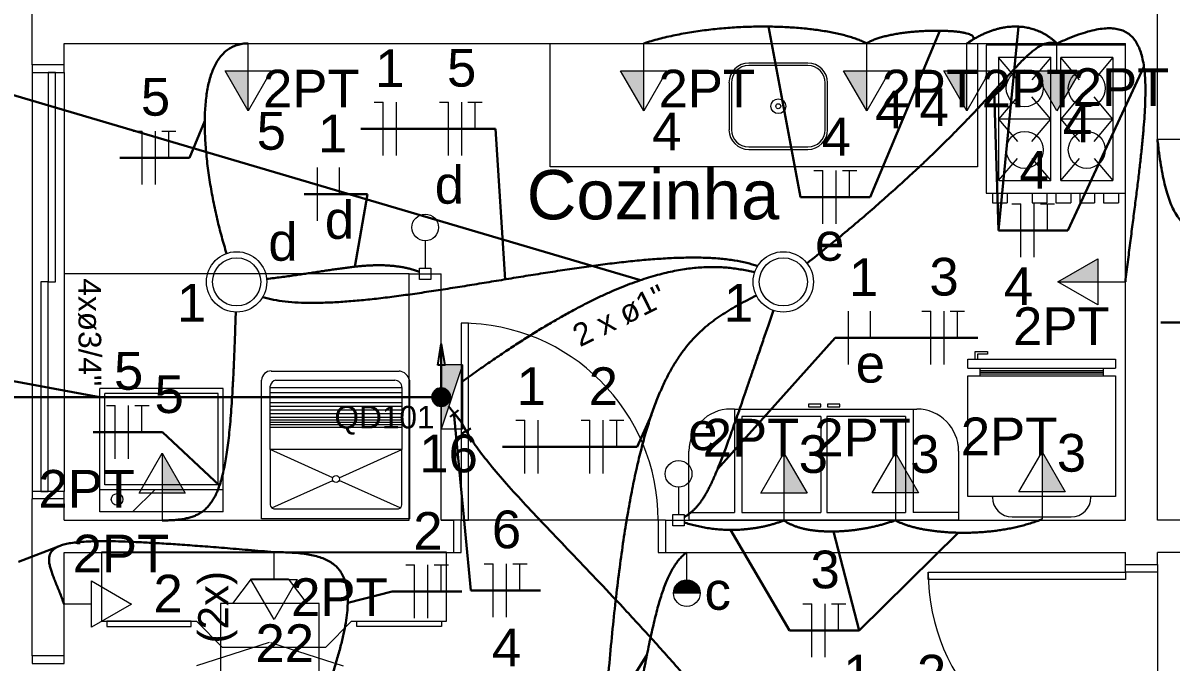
# Model space of a CAD drawing. Header units: inches. Extents: x -3 to 923, y -103 to 154.
# Drawn here: x 19.74 to 25.11, y 43.65 to 46.64 of the extents above; entities that cross this region are included whole.
import ezdxf

# ---------------------------------------------------------------- set-up
doc = ezdxf.new("R2010")
doc.units = ezdxf.units.IN
doc.header["$LTSCALE"] = 10
doc.header["$MEASUREMENT"] = 0
doc.linetypes.add('Dashed', pattern=[0.75, 0.5, -0.25])
for name, color, linetype, lineweight in [('BASE', 8, 'Continuous', 5), ('EL-Condutos', 4, 'Continuous', 30), ('EL-Fios', 9, 'Continuous', 20), ('EL-Pontos', 9, 'Continuous', 20), ('EL-Textos condutos', 7, 'Continuous', 20), ('EL-Textos fios', 2, 'Continuous', 30), ('EL-Textos pontos', 2, 'Continuous', 30), ('MOVEIS', 9, 'Continuous', 20), ('P-SIMBOL', 5, 'Continuous', 20), ('TEXTO', 2, 'Continuous', 20)]:
    doc.layers.add(name, color=color, linetype=linetype, lineweight=lineweight)
doc.styles.add('Arial', font='arial.ttf')
doc.dimstyles.get("Standard").update_dxf_attribs({"dimtxt": 0.18, "dimasz": 0.18, "dimexe": 0.18, "dimexo": 0.0625, "dimgap": 0.09, "dimtad": 0, "dimtih": 1, "dimtoh": 1, "dimdec": 4, "dimzin": 0, "dimdsep": 46, "dimtxsty": 'Standard', "dimcen": 0.09, "dimadec": 0, "dimazin": 0, "dimtfac": 1, "dimtdec": 4, "dimtofl": 0, "dimtmove": 0, "dimatfit": 3, "dimfxl": 0, "dimtolj": 1, "dimtzin": 0, "dimarcsym": 0})

msp = doc.modelspace()

# ---------------------------------------------------------------- hatches: boundary and pattern name
at = {"layer": 'P-SIMBOL', "linetype": 'Continuous'}
for points in [[(20.7895, 46.4178), (20.7895, 46.2303), (20.6812, 46.4178)], [(22.6408, 46.4178), (22.6408, 46.2303), (22.5325, 46.4178)], [(23.6849, 46.4178), (23.6849, 46.2303), (23.5767, 46.4178)], [(24.1535, 46.4178), (24.1535, 46.2303), (24.0453, 46.4178)], [(24.4671, 46.4178), (24.5753, 46.2303), (24.6836, 46.4178)], [(24.7673, 45.4295), (24.5798, 45.4295), (24.7673, 45.5378)], [(21.7932, 45.0405), (21.6933, 45.0405), (21.6933, 44.7396)], [(20.3867, 44.4408), (20.3867, 44.6283), (20.495, 44.4408)], [(23.2975, 44.4407), (23.2975, 44.6282), (23.4057, 44.4407)], [(23.8193, 44.4413), (23.8193, 44.6288), (23.9275, 44.4413)], [(24.5057, 44.4467), (24.5057, 44.6342), (24.614, 44.4467)], [(22.78, 43.9723), (22.8425, 43.9723), (22.8425, 44.0348), (22.8328, 44.0343), (22.8159, 44.0288), (22.8054, 44.0228), (22.7974, 44.0158), (22.7894, 44.0053), (22.7832, 43.9923), (22.7804, 43.9793), (22.7805, 43.9723)], [(22.905, 43.9723), (22.8425, 43.9723), (22.8425, 44.0348), (22.8522, 44.0343), (22.8691, 44.0288), (22.8796, 44.0228), (22.8876, 44.0158), (22.8956, 44.0053), (22.9018, 43.9923), (22.9046, 43.9793), (22.9045, 43.9723)]]:
    msp.add_hatch(color=256, dxfattribs=at).paths.add_polyline_path(points)

# ---------------------------------------------------------------- linework, layer by layer
at = {"layer": 'BASE'}
for p, q in [((25.0453, 44.3133), (25.0453, 47.8783)), ((19.7778, 46.4448), (19.7778, 46.7968)), ((19.9278, 46.5458), (24.8953, 46.5458)), ((19.9278, 46.4448), (19.9278, 46.5458)), ((24.8953, 44.3133), (24.8953, 46.5458)), ((19.9278, 46.4448), (19.7778, 46.4448)), ((21.5433, 45.4668), (19.9278, 45.4668)), ((21.5433, 44.3133), (21.5433, 45.4668)), ((21.5433, 45.4668), (21.6933, 45.4668)), ((21.6933, 44.3133), (21.6933, 45.4668)), ((19.9278, 44.4143), (19.7778, 44.4143)), ((19.7778, 43.6788), (19.7778, 44.4143)), ((19.9278, 44.3133), (19.9278, 44.4143)), ((19.9278, 44.3133), (21.5433, 44.3133)), ((21.6933, 44.3133), (21.7508, 44.3133)), ((22.7088, 44.3133), (21.6933, 44.3133)), ((21.7508, 44.3133), (21.7508, 44.1633)), ((22.7433, 44.3133), (24.8953, 44.3133)), ((22.7433, 44.3133), (22.7433, 44.1633)), ((27.0818, 44.3133), (25.0453, 44.3133)), ((19.9278, 44.1633), (21.7508, 44.1633)), ((19.9278, 43.6788), (19.9278, 44.1633)), ((22.7433, 44.1633), (24.8953, 44.1633)), ((24.8953, 44.1058), (24.8953, 44.1633)), ((27.0818, 44.1633), (25.0453, 44.1633)), ((25.0453, 44.1058), (25.0453, 44.1633)), ((24.8953, 44.1058), (25.0453, 44.1058)), ((25.0453, 44.1058), (25.0453, 43.1133)), ((19.9278, 43.6788), (19.7778, 43.6788))]:
    msp.add_line(p, q, dxfattribs=at)
at = {"layer": 'BASE', "linetype": 'Continuous'}
for p, q in [((19.7778, 46.4103), (19.7778, 44.4488)), ((19.9278, 46.4103), (19.9278, 44.4488)), ((22.7433, 44.3133), (22.7088, 44.3133))]:
    msp.add_line(p, q, dxfattribs=at)
for points in [[(19.7778, 46.4448), (19.7778, 46.4103), (19.9278, 46.4103), (19.9278, 46.4448)], [(19.9278, 44.4143), (19.9278, 44.4488), (19.7778, 44.4488), (19.7778, 44.4143)], [(21.7508, 44.1633), (21.7858, 44.1633), (21.7858, 44.3133), (21.7508, 44.3133)], [(22.7433, 44.3133), (22.7088, 44.3133), (22.7088, 44.1633), (22.7433, 44.1633)], [(25.0453, 44.1058), (25.0453, 44.0708), (24.8953, 44.0708), (24.8953, 44.1058)], [(19.7778, 43.6788), (19.7778, 43.6438), (19.9278, 43.6438), (19.9278, 43.6788)]]:
    msp.add_lwpolyline(points, dxfattribs=at)
for points in [[(19.8528, 46.4103), (19.8528, 45.4293), (19.8878, 45.4293), (19.8878, 46.4103), (19.8528, 46.4103), (19.8528, 46.4103)], [(19.8183, 45.4293), (19.8183, 44.4488), (19.8528, 44.4488), (19.8528, 45.4293), (19.8183, 45.4293), (19.8183, 45.4293)], [(21.7858, 44.3133), (21.8203, 44.3133), (21.8203, 45.2363), (21.7858, 45.2363), (21.7858, 44.3133), (21.7858, 44.3133)], [(24.8953, 44.0708), (24.8953, 44.0363), (23.9723, 44.0363), (23.9723, 44.0708), (24.8953, 44.0708), (24.8953, 44.0708)]]:
    msp.add_lwpolyline(points, close=True, dxfattribs=at)
for centre, start, end in [((21.7858, 44.3133), 0, 90), ((24.8953, 44.0708), 180, 270)]:
    msp.add_arc(centre, 0.923, start, end, dxfattribs=at)
at = {"layer": 'EL-Condutos'}
msp.add_line((21.6933, 44.89), (21.6933, 45.14), dxfattribs=at)
at = {"layer": 'EL-Condutos', "linetype": 'Continuous'}
for p, q in [((21.735, 44.7981), (21.774, 44.8294)), ((21.7858, 44.7748), (21.7545, 44.8138)), ((21.7858, 44.7748), (21.8105, 44.7313)), ((21.8322, 44.7437), (21.7888, 44.719))]:
    msp.add_line(p, q, dxfattribs=at)
at = {"layer": 'EL-Condutos', "const_width": 0.0417}
msp.add_lwpolyline([(21.7141, 44.89, 1), (21.6724, 44.89, 1)], format="xyb", close=True, dxfattribs=at)
at = {"layer": 'EL-Condutos'}
msp.add_circle((21.6933, 44.89), 0.0417, dxfattribs=at)
at = {"layer": 'EL-Condutos', "linetype": 'Continuous'}
for points in [[(23.6849, 46.5458), (23.6654, 46.5552), (23.6438, 46.564), (23.6202, 46.5723), (23.5948, 46.58), (23.5677, 46.5872), (23.5389, 46.5938), (23.5086, 46.5997), (23.4769, 46.6051), (23.4438, 46.6098), (23.4096, 46.6139), (23.3743, 46.6174), (23.338, 46.6202), (23.3008, 46.6223), (23.2629, 46.6238), (23.2243, 46.6246), (23.1852, 46.6246), (23.1456, 46.624), (23.1057, 46.6226), (23.0656, 46.6205), (23.0253, 46.6177), (22.9851, 46.6141), (22.945, 46.6097), (22.9051, 46.6046), (22.8655, 46.5987), (22.8263, 46.5919), (22.7877, 46.5844), (22.7497, 46.576), (22.7125, 46.5668), (22.6762, 46.5567), (22.6408, 46.5458)], [(24.1536, 46.5458), (24.1675, 46.5529), (24.1772, 46.5596), (24.1829, 46.5659), (24.185, 46.5717), (24.1835, 46.5771), (24.1788, 46.5821), (24.1711, 46.5866), (24.1605, 46.5906), (24.1474, 46.5942), (24.1319, 46.5972), (24.1143, 46.5998), (24.0948, 46.6019), (24.0737, 46.6035), (24.0511, 46.6046), (24.0274, 46.6052), (24.0027, 46.6052), (23.9773, 46.6047), (23.9513, 46.6037), (23.9251, 46.6021), (23.8989, 46.5999), (23.8728, 46.5972), (23.8472, 46.5939), (23.8222, 46.59), (23.7981, 46.5855), (23.7751, 46.5804), (23.7535, 46.5748), (23.7334, 46.5685), (23.7151, 46.5615), (23.6989, 46.554), (23.6849, 46.5458)], [(24.5753, 46.5458), (24.5658, 46.5547), (24.556, 46.5631), (24.5457, 46.5711), (24.5351, 46.5786), (24.5241, 46.5856), (24.5127, 46.5921), (24.501, 46.5981), (24.4889, 46.6035), (24.4765, 46.6084), (24.4638, 46.6127), (24.4507, 46.6163), (24.4374, 46.6194), (24.4237, 46.6218), (24.4098, 46.6235), (24.3955, 46.6246), (24.381, 46.6249), (24.3662, 46.6246), (24.3512, 46.6235), (24.3359, 46.6216), (24.3204, 46.619), (24.3046, 46.6155), (24.2886, 46.6113), (24.2724, 46.6062), (24.256, 46.6003), (24.2394, 46.5935), (24.2225, 46.5858), (24.2055, 46.5772), (24.1884, 46.5677), (24.171, 46.5572), (24.1535, 46.5458)], [(24.5753, 46.5458), (24.6276, 46.5685), (24.6756, 46.5869), (24.7196, 46.6008), (24.7596, 46.6103), (24.7959, 46.6155), (24.8285, 46.6164), (24.8577, 46.6131), (24.8835, 46.6055), (24.9061, 46.5936), (24.9257, 46.5776), (24.9423, 46.5575), (24.9561, 46.5332), (24.9674, 46.5049), (24.9761, 46.4725), (24.9825, 46.4361), (24.9867, 46.3957), (24.9889, 46.3513), (24.9891, 46.303), (24.9876, 46.2509), (24.9844, 46.1949), (24.9798, 46.135), (24.9739, 46.0714), (24.9667, 46.004), (24.9585, 45.9328), (24.9494, 45.858), (24.9395, 45.7795), (24.929, 45.6974), (24.9181, 45.6117), (24.9068, 45.5224), (24.8953, 45.4295)], [(20.7895, 46.5458), (20.7617, 46.5438), (20.7362, 46.5379), (20.7131, 46.5284), (20.6921, 46.5153), (20.6732, 46.499), (20.6564, 46.4795), (20.6416, 46.4571), (20.6288, 46.4319), (20.6177, 46.4042), (20.6085, 46.3741), (20.6009, 46.3419), (20.595, 46.3076), (20.5907, 46.2715), (20.5878, 46.2338), (20.5864, 46.1947), (20.5864, 46.1543), (20.5876, 46.1128), (20.59, 46.0705), (20.5936, 46.0275), (20.5982, 45.984), (20.6039, 45.9402), (20.6105, 45.8962), (20.6179, 45.8523), (20.6262, 45.8087), (20.6351, 45.7655), (20.6447, 45.7229), (20.6549, 45.6811), (20.6656, 45.6404), (20.6767, 45.6008), (20.6882, 45.5626)], [(23.4056, 45.5167), (23.4969, 45.59), (23.5826, 45.6604), (23.6628, 45.7281), (23.7379, 45.7929), (23.808, 45.855), (23.8734, 45.9143), (23.9342, 45.9708), (23.9907, 46.0246), (24.0431, 46.0756), (24.0917, 46.124), (24.1365, 46.1697), (24.1779, 46.2127), (24.216, 46.253), (24.2511, 46.2907), (24.2833, 46.3257), (24.313, 46.3582), (24.3403, 46.388), (24.3654, 46.4152), (24.3886, 46.4399), (24.41, 46.462), (24.4298, 46.4816), (24.4484, 46.4986), (24.4659, 46.5131), (24.4824, 46.5252), (24.4983, 46.5347), (24.5138, 46.5418), (24.529, 46.5465), (24.5442, 46.5486), (24.5595, 46.5484), (24.5753, 46.5458)], [(26.4482, 45.5678), (26.3328, 45.5777), (26.2242, 45.5855), (26.1221, 45.5916), (26.0265, 45.5961), (25.9369, 45.5993), (25.8533, 45.6016), (25.7754, 45.6033), (25.7029, 45.6045), (25.6357, 45.6056), (25.5735, 45.6069), (25.5161, 45.6086), (25.4633, 45.6111), (25.4149, 45.6145), (25.3706, 45.6192), (25.3302, 45.6255), (25.2936, 45.6336), (25.2604, 45.6438), (25.2305, 45.6564), (25.2036, 45.6716), (25.1795, 45.6899), (25.1581, 45.7113), (25.139, 45.7363), (25.122, 45.765), (25.107, 45.7979), (25.0937, 45.835), (25.082, 45.8768), (25.0714, 45.9235), (25.062, 45.9754), (25.0533, 46.0327), (25.0453, 46.0958)], [(23.1746, 45.5032), (23.123, 45.5186), (23.0659, 45.53), (23.0038, 45.5377), (22.937, 45.5421), (22.8661, 45.5433), (22.7912, 45.5417), (22.7129, 45.5375), (22.6315, 45.531), (22.5475, 45.5225), (22.4612, 45.5122), (22.3729, 45.5004), (22.2832, 45.4874), (22.1924, 45.4735), (22.1008, 45.4589), (22.0089, 45.4439), (21.9171, 45.4288), (21.8257, 45.4138), (21.7352, 45.3993), (21.646, 45.3855), (21.5583, 45.3726), (21.4727, 45.361), (21.3895, 45.3509), (21.3091, 45.3426), (21.2319, 45.3364), (21.1584, 45.3325), (21.0887, 45.3312), (21.0235, 45.3328), (20.963, 45.3376), (20.9077, 45.3458), (20.858, 45.3577)], [(20.8764, 45.4434), (20.9104, 45.4475), (20.9432, 45.4516), (20.9751, 45.4559), (21.0059, 45.4602), (21.0357, 45.4645), (21.0646, 45.4687), (21.0927, 45.473), (21.1199, 45.4771), (21.1463, 45.4811), (21.172, 45.485), (21.197, 45.4886), (21.2213, 45.492), (21.2449, 45.4952), (21.268, 45.4981), (21.2905, 45.5007), (21.3126, 45.5029), (21.3341, 45.5047), (21.3553, 45.506), (21.3761, 45.507), (21.3965, 45.5074), (21.4167, 45.5073), (21.4365, 45.5066), (21.4562, 45.5053), (21.4757, 45.5034), (21.4951, 45.5009), (21.5144, 45.4976), (21.5337, 45.4936), (21.5529, 45.4889), (21.5722, 45.4833), (21.5916, 45.4769)], [(21.7921, 44.9629), (21.8619, 45.013), (21.9295, 45.0601), (21.995, 45.1044), (22.0582, 45.1459), (22.1195, 45.1848), (22.1787, 45.221), (22.236, 45.2546), (22.2914, 45.2858), (22.3451, 45.3145), (22.3969, 45.3409), (22.4471, 45.3649), (22.4956, 45.3868), (22.5426, 45.4064), (22.588, 45.424), (22.6321, 45.4396), (22.6747, 45.4531), (22.716, 45.4648), (22.756, 45.4746), (22.7949, 45.4827), (22.8326, 45.4891), (22.8692, 45.4938), (22.9048, 45.497), (22.9395, 45.4987), (22.9732, 45.4989), (23.0061, 45.4978), (23.0383, 45.4954), (23.0697, 45.4917), (23.1005, 45.4869), (23.1307, 45.481), (23.1604, 45.474)], [(22.4179, 42.6868), (22.4292, 42.909), (22.4412, 43.1175), (22.454, 43.3129), (22.4677, 43.4956), (22.4821, 43.6661), (22.4974, 43.8249), (22.5136, 43.9725), (22.5307, 44.1093), (22.5486, 44.2358), (22.5675, 44.3525), (22.5873, 44.4599), (22.6081, 44.5585), (22.6299, 44.6487), (22.6526, 44.731), (22.6764, 44.8059), (22.7012, 44.8738), (22.7271, 44.9354), (22.754, 44.9909), (22.7821, 45.041), (22.8112, 45.086), (22.8415, 45.1265), (22.873, 45.1629), (22.9056, 45.1958), (22.9394, 45.2256), (22.9745, 45.2527), (23.0107, 45.2777), (23.0482, 45.301), (23.087, 45.3232), (23.1271, 45.3446), (23.1684, 45.3658)], [(20.7313, 45.2871), (20.7285, 45.2015), (20.7255, 45.121), (20.7224, 45.0455), (20.7191, 44.9747), (20.7154, 44.9086), (20.7115, 44.847), (20.7072, 44.7898), (20.7024, 44.7367), (20.6971, 44.6877), (20.6914, 44.6425), (20.685, 44.601), (20.678, 44.5631), (20.6704, 44.5286), (20.662, 44.4974), (20.6528, 44.4693), (20.6428, 44.4441), (20.6319, 44.4216), (20.62, 44.4019), (20.6072, 44.3845), (20.5933, 44.3695), (20.5784, 44.3567), (20.5623, 44.3459), (20.5451, 44.3369), (20.5266, 44.3296), (20.5068, 44.3239), (20.4856, 44.3195), (20.4631, 44.3164), (20.4392, 44.3143), (20.4137, 44.3132), (20.3867, 44.3128)], [(23.2483, 45.2964), (23.2231, 45.2229), (23.1993, 45.1535), (23.1769, 45.0879), (23.1558, 45.0261), (23.1359, 44.9679), (23.1171, 44.9132), (23.0994, 44.8619), (23.0828, 44.8138), (23.0671, 44.7689), (23.0522, 44.7269), (23.0382, 44.6879), (23.0249, 44.6516), (23.0122, 44.6179), (23.0002, 44.5868), (22.9886, 44.558), (22.9776, 44.5315), (22.9669, 44.5071), (22.9565, 44.4847), (22.9463, 44.4643), (22.9364, 44.4455), (22.9265, 44.4285), (22.9166, 44.4129), (22.9068, 44.3988), (22.8968, 44.3859), (22.8866, 44.3741), (22.8762, 44.3634), (22.8655, 44.3535), (22.8544, 44.3445), (22.8428, 44.3361), (22.8307, 44.3282)], [(21.7286, 44.846), (21.7303, 44.844), (21.7319, 44.842), (21.7334, 44.84), (21.735, 44.8381), (21.7365, 44.8362), (21.738, 44.8343), (21.7395, 44.8324), (21.741, 44.8305), (21.7426, 44.8287), (21.7441, 44.8268), (21.7456, 44.8248), (21.7472, 44.8229), (21.7488, 44.8209), (21.7504, 44.8189), (21.7521, 44.8168), (21.7538, 44.8146), (21.7556, 44.8124), (21.7574, 44.8102), (21.7593, 44.8078), (21.7612, 44.8054), (21.7633, 44.8029), (21.7654, 44.8002), (21.7676, 44.7975), (21.7698, 44.7947), (21.7722, 44.7917), (21.7747, 44.7886), (21.7773, 44.7854), (21.78, 44.782), (21.7828, 44.7785), (21.7858, 44.7748)], [(21.8105, 44.7313), (21.859, 44.6563), (21.9222, 44.574), (21.9989, 44.4841), (22.088, 44.3862), (22.1882, 44.2798), (22.2984, 44.1644), (22.4174, 44.0397), (22.5441, 43.9051), (22.6772, 43.7603), (22.8157, 43.6048), (22.9582, 43.4381), (23.1038, 43.2599), (23.2512, 43.0697), (23.3991, 42.867), (23.5465, 42.6515), (23.6922, 42.4226), (23.835, 42.1799), (23.9738, 41.923), (24.1073, 41.6515), (24.2344, 41.3649), (24.3539, 41.0628), (24.4647, 40.7447), (24.5655, 40.4102), (24.6553, 40.0589), (24.7328, 39.6903), (24.7968, 39.304), (24.8463, 38.8995), (24.88, 38.4764), (24.8967, 38.0343), (24.8953, 37.5727)], [(23.2975, 44.3126), (23.2808, 44.3066), (23.264, 44.301), (23.2472, 44.2958), (23.2304, 44.2912), (23.2136, 44.287), (23.1967, 44.2833), (23.1799, 44.28), (23.1632, 44.2772), (23.1464, 44.2748), (23.1298, 44.2728), (23.1132, 44.2712), (23.0967, 44.27), (23.0803, 44.2691), (23.064, 44.2687), (23.0478, 44.2686), (23.0318, 44.2688), (23.016, 44.2694), (23.0003, 44.2703), (22.9848, 44.2716), (22.9695, 44.2731), (22.9545, 44.275), (22.9396, 44.2771), (22.925, 44.2796), (22.9107, 44.2823), (22.8966, 44.2852), (22.8828, 44.2884), (22.8693, 44.2919), (22.8562, 44.2955), (22.8433, 44.2994), (22.8308, 44.3035)], [(23.8193, 44.3133), (23.8011, 44.307), (23.7826, 44.3011), (23.7638, 44.2955), (23.7447, 44.2904), (23.7254, 44.2856), (23.7059, 44.2812), (23.6862, 44.2773), (23.6665, 44.2737), (23.6467, 44.2706), (23.6269, 44.2679), (23.6071, 44.2656), (23.5874, 44.2638), (23.5679, 44.2624), (23.5485, 44.2614), (23.5293, 44.2609), (23.5104, 44.2609), (23.4917, 44.2614), (23.4735, 44.2623), (23.4556, 44.2637), (23.4382, 44.2656), (23.4212, 44.2679), (23.4048, 44.2708), (23.3889, 44.2742), (23.3736, 44.2781), (23.359, 44.2825), (23.3451, 44.2875), (23.332, 44.293), (23.3196, 44.299), (23.3081, 44.3055), (23.2975, 44.3126)], [(24.5057, 44.3187), (24.4808, 44.3093), (24.4555, 44.3008), (24.4297, 44.2931), (24.4037, 44.2862), (24.3773, 44.28), (24.3508, 44.2745), (24.3241, 44.2698), (24.2973, 44.2657), (24.2706, 44.2624), (24.2438, 44.2596), (24.2172, 44.2576), (24.1908, 44.2561), (24.1646, 44.2552), (24.1387, 44.2549), (24.1132, 44.2552), (24.0882, 44.256), (24.0636, 44.2573), (24.0396, 44.2592), (24.0163, 44.2615), (23.9936, 44.2642), (23.9717, 44.2675), (23.9506, 44.2711), (23.9304, 44.2752), (23.9112, 44.2796), (23.8929, 44.2844), (23.8758, 44.2896), (23.8598, 44.2951), (23.845, 44.3008), (23.8315, 44.3069), (23.8193, 44.3133)], [(20.9105, 44.1643), (20.7897, 44.1746), (20.678, 44.1839), (20.5752, 44.192), (20.4809, 44.1989), (20.3947, 44.2047), (20.3164, 44.2092), (20.2456, 44.2126), (20.182, 44.2148), (20.1252, 44.2157), (20.0749, 44.2154), (20.0308, 44.2138), (19.9926, 44.2109), (19.9599, 44.2068), (19.9324, 44.2013), (19.9097, 44.1944), (19.8916, 44.1863), (19.8777, 44.1767), (19.8676, 44.1658), (19.8611, 44.1535), (19.8578, 44.1398), (19.8573, 44.1246), (19.8594, 44.108), (19.8637, 44.0899), (19.8699, 44.0704), (19.8776, 44.0493), (19.8865, 44.0268), (19.8963, 44.0027), (19.9067, 43.977), (19.9173, 43.9498), (19.9278, 43.921)], [(20.813, 42.6763), (20.8706, 42.8068), (20.9239, 42.9295), (20.9731, 43.0447), (21.0181, 43.1526), (21.0591, 43.2534), (21.096, 43.3473), (21.1289, 43.4347), (21.1579, 43.5157), (21.1831, 43.5906), (21.2044, 43.6595), (21.222, 43.7228), (21.2358, 43.7807), (21.246, 43.8334), (21.2526, 43.8812), (21.2556, 43.9242), (21.2552, 43.9628), (21.2512, 43.9971), (21.2439, 44.0274), (21.2333, 44.0539), (21.2193, 44.0769), (21.2021, 44.0966), (21.1818, 44.1133), (21.1583, 44.1271), (21.1317, 44.1383), (21.1021, 44.1471), (21.0695, 44.1539), (21.034, 44.1587), (20.9956, 44.1619), (20.9545, 44.1637), (20.9105, 44.1643)], [(22.8425, 44.1633), (22.8252, 44.1491), (22.8091, 44.1325), (22.794, 44.1135), (22.7797, 44.0921), (22.7663, 44.0682), (22.7537, 44.042), (22.7417, 44.0133), (22.7302, 43.9822), (22.7193, 43.9487), (22.7087, 43.9128), (22.6985, 43.8745), (22.6885, 43.8337), (22.6786, 43.7905), (22.6687, 43.7449), (22.6588, 43.6968), (22.6488, 43.6463), (22.6386, 43.5934), (22.6281, 43.538), (22.6172, 43.4803), (22.6058, 43.42), (22.5938, 43.3574), (22.5812, 43.2923), (22.5679, 43.2247), (22.5537, 43.1547), (22.5386, 43.0823), (22.5226, 43.0074), (22.5054, 42.9301), (22.4871, 42.8503), (22.4675, 42.7681), (22.4466, 42.6834)]]:
    msp.add_spline(points, degree=3, dxfattribs=at)
at = {"layer": 'EL-Condutos', "linetype": 'Dashed'}
msp.add_spline([(21.6933, 44.89), (21.5911, 44.89), (21.4952, 44.89), (21.4051, 44.89), (21.3206, 44.89), (21.241, 44.89), (21.166, 44.89), (21.0952, 44.89), (21.0281, 44.89), (20.9643, 44.89), (20.9034, 44.89), (20.8449, 44.89), (20.7884, 44.89), (20.7335, 44.89), (20.6797, 44.89), (20.6266, 44.89), (20.5739, 44.89), (20.5209, 44.89), (20.4674, 44.89), (20.4129, 44.89), (20.357, 44.89), (20.2992, 44.89), (20.2391, 44.8899), (20.1763, 44.8899), (20.1103, 44.8899), (20.0407, 44.8899), (19.9671, 44.8899), (19.8891, 44.8899), (19.8062, 44.8899), (19.7179, 44.8899), (19.624, 44.8899)], degree=3, dxfattribs=at)
at = {"layer": 'EL-Fios', "color": 5}
for p, q in [((21.3793, 46.2703), (21.4209, 46.2703)), ((21.4209, 46.0203), (21.4209, 46.2703)), ((21.4834, 46.0203), (21.4834, 46.2703)), ((21.6848, 46.2703), (21.7265, 46.2703)), ((21.7265, 46.0203), (21.7265, 46.2703)), ((21.789, 46.0203), (21.789, 46.2703)), ((21.8181, 46.2703), (21.8848, 46.2703)), ((21.8515, 46.1453), (21.8515, 46.2703)), ((20.2516, 46.1347), (20.2933, 46.1347)), ((20.2933, 45.8847), (20.2933, 46.1347)), ((20.3558, 45.8847), (20.3558, 46.1347)), ((20.3849, 46.1347), (20.4516, 46.1347)), ((20.4183, 46.0097), (20.4183, 46.1347)), ((21.1147, 45.7155), (21.1147, 45.9655)), ((21.2165, 45.8405), (21.2165, 45.9655)), ((23.4379, 45.9505), (23.4796, 45.9505)), ((23.4379, 45.9505), (23.4796, 45.9505)), ((23.4796, 45.7005), (23.4796, 45.9505)), ((23.4796, 45.7005), (23.4796, 45.9505)), ((23.5421, 45.7005), (23.5421, 45.9505)), ((23.5421, 45.7005), (23.5421, 45.9505)), ((23.5713, 45.9505), (23.6379, 45.9505)), ((23.5713, 45.9505), (23.6379, 45.9505)), ((23.6046, 45.8255), (23.6046, 45.9505)), ((23.6046, 45.8255), (23.6046, 45.9505)), ((24.3643, 45.7956), (24.4059, 45.7956)), ((24.3643, 45.7956), (24.4059, 45.7956)), ((24.3643, 45.7956), (24.4059, 45.7956)), ((24.4059, 45.5456), (24.4059, 45.7956)), ((24.4059, 45.5456), (24.4059, 45.7956)), ((24.4059, 45.5456), (24.4059, 45.7956)), ((24.4684, 45.5456), (24.4684, 45.7956)), ((24.4684, 45.5456), (24.4684, 45.7956)), ((24.4684, 45.5456), (24.4684, 45.7956)), ((24.4976, 45.7956), (24.5643, 45.7956)), ((24.4976, 45.7956), (24.5643, 45.7956)), ((24.4976, 45.7956), (24.5643, 45.7956)), ((24.5309, 45.6706), (24.5309, 45.7956)), ((24.5309, 45.6706), (24.5309, 45.7956)), ((24.5309, 45.6706), (24.5309, 45.7956)), ((23.6001, 45.0424), (23.6001, 45.2924)), ((23.7019, 45.1674), (23.7019, 45.2924)), ((23.9427, 45.2924), (23.9843, 45.2924)), ((23.9843, 45.0424), (23.9843, 45.2924)), ((24.0468, 45.0424), (24.0468, 45.2924)), ((24.076, 45.2924), (24.1427, 45.2924)), ((24.1093, 45.1674), (24.1093, 45.2924)), ((20.1257, 44.8514), (20.1674, 44.8514)), ((20.1674, 44.6014), (20.1674, 44.8514)), ((20.2299, 44.6014), (20.2299, 44.8514)), ((20.259, 44.8514), (20.3257, 44.8514)), ((20.2924, 44.7264), (20.2924, 44.8514)), ((22.0421, 44.7825), (22.0838, 44.7825)), ((22.0838, 44.5325), (22.0838, 44.7825)), ((22.1463, 44.5325), (22.1463, 44.7825)), ((22.3477, 44.7825), (22.3893, 44.7825)), ((22.3893, 44.5325), (22.3893, 44.7825)), ((22.4518, 44.5325), (22.4518, 44.7825)), ((22.481, 44.7825), (22.5477, 44.7825)), ((22.5143, 44.6575), (22.5143, 44.7825)), ((21.5267, 44.1047), (21.5684, 44.1047)), ((21.5684, 43.8547), (21.5684, 44.1047)), ((21.6309, 43.8547), (21.6309, 44.1047)), ((21.6601, 44.1047), (21.7267, 44.1047)), ((21.6934, 43.9797), (21.6934, 44.1047)), ((21.8947, 44.1093), (21.9364, 44.1093)), ((21.9364, 43.8593), (21.9364, 44.1093)), ((21.9989, 43.8593), (21.9989, 44.1093)), ((22.028, 44.1093), (22.0947, 44.1093)), ((22.0614, 43.9843), (22.0614, 44.1093)), ((23.3863, 43.922), (23.428, 43.922)), ((23.3863, 43.922), (23.428, 43.922)), ((23.3863, 43.922), (23.428, 43.922)), ((23.428, 43.672), (23.428, 43.922)), ((23.428, 43.672), (23.428, 43.922)), ((23.428, 43.672), (23.428, 43.922)), ((23.4905, 43.672), (23.4905, 43.922)), ((23.4905, 43.672), (23.4905, 43.922)), ((23.4905, 43.672), (23.4905, 43.922)), ((23.5197, 43.922), (23.5863, 43.922)), ((23.5197, 43.922), (23.5863, 43.922)), ((23.5197, 43.922), (23.5863, 43.922)), ((23.553, 43.797), (23.553, 43.922)), ((23.553, 43.797), (23.553, 43.922)), ((23.553, 43.797), (23.553, 43.922))]:
    msp.add_line(p, q, dxfattribs=at)
at = {"layer": 'EL-Pontos', "linetype": 'Continuous'}
msp.add_circle((21.6933, 44.89), 0.025, dxfattribs=at)
at = {"layer": 'EL-Textos fios', "color": 3}
for p, q in [((23.2243, 46.6246), (23.3754, 45.8255)), ((24.0274, 46.6052), (23.7004, 45.8255)), ((24.3955, 46.6246), (24.3018, 45.6706)), ((24.9825, 46.4361), (24.6268, 45.6706)), ((22.626, 45.4375), (19.3545, 46.4019)), ((24.2817, 46.324), (24.3018, 45.6706)), ((20.5863, 46.1841), (20.5141, 46.0097)), ((21.9473, 46.1453), (21.3168, 46.1453)), ((21.9922, 45.4412), (21.9473, 46.1453)), ((20.5141, 46.0097), (20.1891, 46.0097)), ((21.3487, 45.8405), (21.0522, 45.8405)), ((21.2892, 45.5005), (21.3487, 45.8405)), ((23.7004, 45.8255), (23.3754, 45.8255)), ((23.3754, 45.8255), (23.7004, 45.8255)), ((20.0958, 44.8899), (15.6543, 45.7054)), ((24.3018, 45.6706), (24.6268, 45.6706)), ((24.3018, 45.6706), (24.6268, 45.6706)), ((24.6268, 45.6706), (24.3018, 45.6706)), ((25.3866, 45.2399), (25.0616, 45.2399)), ((22.9867, 44.5534), (23.5376, 45.1674)), ((23.5376, 45.1674), (24.2052, 45.1674)), ((21.7515, 44.8175), (21.8322, 43.9843)), ((22.6768, 44.8072), (22.6102, 44.6575)), ((20.3882, 44.7264), (20.0632, 44.7264)), ((20.6551, 44.4759), (20.3882, 44.7264)), ((22.6102, 44.6575), (21.9796, 44.6575)), ((23.0473, 44.2686), (23.3238, 43.797)), ((23.5293, 44.2609), (23.6488, 43.797)), ((24.1132, 44.2552), (23.6488, 43.797)), ((19.9097, 44.1944), (19.7144, 44.1184)), ((21.2557, 43.9263), (21.4642, 43.9797)), ((21.4642, 43.9797), (21.7892, 43.9797)), ((21.8322, 43.9843), (22.1572, 43.9843)), ((23.6488, 43.797), (23.3238, 43.797)), ((23.6488, 43.797), (23.3238, 43.797)), ((23.3238, 43.797), (23.6488, 43.797)), ((22.6564, 43.6846), (22.3264, 43.1585))]:
    msp.add_line(p, q, dxfattribs=at)
at = {"layer": 'MOVEIS'}
for p, q in [((22.2033, 45.9688), (22.2033, 46.5458)), ((24.2028, 46.5458), (24.2028, 45.9688)), ((24.2443, 46.5378), (24.2443, 45.8453)), ((24.8948, 46.5378), (24.2443, 46.5378)), ((24.8948, 46.5378), (24.8948, 45.8453)), ((23.4093, 46.4538), (23.1323, 46.4538)), ((23.4093, 46.4418), (23.1323, 46.4418)), ((24.3023, 46.4803), (24.3023, 45.9033)), ((24.5463, 46.4803), (24.3023, 46.4803)), ((24.3908, 46.3753), (24.3023, 46.4803)), ((24.5463, 46.4803), (24.4578, 46.3753)), ((24.5463, 45.9033), (24.5463, 46.4803)), ((24.8373, 46.4803), (24.5928, 46.4803)), ((24.5928, 45.9033), (24.5928, 46.4803)), ((24.6813, 46.3753), (24.5928, 46.4803)), ((24.8373, 46.4803), (24.7488, 46.3753)), ((24.8373, 46.4803), (24.8373, 45.9033)), ((23.0403, 46.3613), (23.0403, 46.1418)), ((23.0518, 46.3613), (23.0518, 46.1418)), ((23.4898, 46.1418), (23.4898, 46.3613)), ((23.5018, 46.1418), (23.5018, 46.3613)), ((24.3908, 46.2963), (24.3023, 46.1918)), ((24.5463, 46.1918), (24.4578, 46.2963)), ((24.6813, 46.2963), (24.5928, 46.1918)), ((24.8373, 46.1918), (24.7488, 46.2963)), ((24.5463, 46.1918), (24.3023, 46.1918)), ((24.3023, 46.1918), (24.3908, 46.0873)), ((24.4578, 46.0873), (24.5463, 46.1918)), ((24.8373, 46.1918), (24.5928, 46.1918)), ((24.5928, 46.1918), (24.6813, 46.0873)), ((24.7488, 46.0873), (24.8373, 46.1918)), ((23.1323, 46.0613), (23.4093, 46.0613)), ((23.1323, 46.0498), (23.4093, 46.0498)), ((24.3023, 45.9033), (24.3908, 46.0078)), ((24.4578, 46.0078), (24.5463, 45.9033)), ((24.5928, 45.9033), (24.6813, 46.0078)), ((24.7488, 46.0078), (24.8373, 45.9033)), ((24.2028, 45.9688), (22.2033, 45.9688)), ((24.3023, 45.9033), (24.5463, 45.9033)), ((24.5928, 45.9033), (24.8373, 45.9033)), ((24.2443, 45.8453), (24.8948, 45.8453)), ((24.2733, 45.8453), (24.2733, 45.7993)), ((24.3423, 45.8453), (24.3423, 45.7993)), ((24.4588, 45.8453), (24.4588, 45.7993)), ((24.5283, 45.8453), (24.5283, 45.7993)), ((24.5703, 45.8453), (24.5703, 45.7993)), ((24.6398, 45.8453), (24.6398, 45.7993)), ((24.6823, 45.8453), (24.6823, 45.7993)), ((24.7513, 45.8453), (24.7513, 45.7993)), ((24.7938, 45.8453), (24.7938, 45.7993)), ((24.8628, 45.8453), (24.8628, 45.7993)), ((24.2733, 45.7993), (24.3423, 45.7993)), ((24.4588, 45.7993), (24.5283, 45.7993)), ((24.5703, 45.7993), (24.6398, 45.7993)), ((24.6823, 45.7993), (24.7513, 45.7993)), ((24.7938, 45.7993), (24.8628, 45.7993)), ((24.1918, 45.0683), (24.1918, 45.1033)), ((24.1918, 45.1033), (24.2498, 45.1033)), ((24.2498, 45.0913), (24.2033, 45.0913)), ((24.2033, 45.0913), (24.2033, 45.0683)), ((24.2498, 45.1033), (24.2498, 45.0913)), ((24.1573, 45.0248), (24.1573, 45.0683)), ((24.1573, 45.0683), (24.8498, 45.0683)), ((24.8498, 45.0683), (24.8498, 45.0248)), ((20.8978, 45.0123), (21.4973, 45.0123)), ((24.1573, 45.0248), (24.8498, 45.0248)), ((24.1573, 44.9898), (24.8498, 44.9898)), ((24.1573, 44.4248), (24.1573, 44.9898)), ((24.2153, 44.9898), (24.2153, 45.0248)), ((24.2153, 45.0153), (24.7918, 45.0153)), ((24.2153, 45.0073), (24.7918, 45.0073)), ((24.2153, 44.9993), (24.7918, 44.9993)), ((24.7918, 45.0248), (24.7918, 44.9898)), ((24.8498, 44.9898), (24.8498, 44.4248)), ((20.6723, 44.9298), (20.0958, 44.9298)), ((20.0958, 44.3528), (20.0958, 44.9298)), ((20.6723, 44.3528), (20.6723, 44.9298)), ((20.8518, 44.3198), (20.8518, 44.9698)), ((20.8923, 44.9343), (21.5093, 44.9343)), ((21.5443, 44.9688), (21.5443, 44.3198)), ((20.6493, 44.9063), (20.1188, 44.9063)), ((20.1188, 44.4798), (20.1188, 44.9063)), ((20.6493, 44.4798), (20.6493, 44.9063)), ((20.8923, 44.9113), (21.5093, 44.9113)), ((20.8923, 44.8883), (21.5093, 44.8883)), ((20.8923, 44.8653), (21.5093, 44.8653)), ((20.8923, 44.8478), (21.5093, 44.8478)), ((20.8923, 44.8303), (21.5093, 44.8303)), ((23.0658, 44.8338), (23.0483, 44.8338)), ((23.0658, 44.8338), (23.9018, 44.8338)), ((23.0658, 44.8338), (23.0658, 44.3493)), ((23.9018, 44.8338), (23.9018, 44.3493)), ((23.9018, 44.8338), (23.9188, 44.8338)), ((20.8923, 44.8133), (21.5093, 44.8133)), ((20.8923, 44.7958), (21.5093, 44.7958)), ((20.8923, 44.7843), (21.5093, 44.7843)), ((20.8923, 44.7728), (21.5093, 44.7728)), ((23.1003, 44.7993), (23.1003, 44.3493)), ((23.4693, 44.7993), (23.1003, 44.7993)), ((23.4693, 44.7993), (23.4693, 44.3493)), ((23.4978, 44.7993), (23.4978, 44.3493)), ((23.8668, 44.7993), (23.4978, 44.7993)), ((23.8668, 44.7993), (23.8668, 44.3493)), ((20.8923, 44.7613), (21.5093, 44.7613)), ((20.8923, 44.7498), (21.5093, 44.7498)), ((21.1863, 44.5128), (20.8923, 44.6448)), ((21.2158, 44.5128), (21.5093, 44.6448)), ((22.8523, 44.3493), (22.8523, 44.6378)), ((24.1153, 44.3493), (24.1153, 44.6378)), ((20.9008, 44.3713), (21.1863, 44.4998)), ((21.5013, 44.3713), (21.2153, 44.4998)), ((20.2478, 44.3528), (20.3518, 44.4563)), ((24.8498, 44.4248), (24.1573, 44.4248)), ((24.2728, 44.4213), (24.2728, 44.4248)), ((24.7343, 44.4248), (24.7343, 44.4213)), ((20.6723, 44.3528), (20.0958, 44.3528)), ((22.8523, 44.3493), (22.8523, 44.3143)), ((22.8523, 44.3493), (23.0658, 44.3493)), ((23.1003, 44.3493), (23.4693, 44.3493)), ((23.4978, 44.3493), (23.8668, 44.3493)), ((24.1153, 44.3493), (23.9018, 44.3493)), ((24.1153, 44.3143), (24.1153, 44.3493)), ((21.5443, 44.3198), (20.8518, 44.3198)), ((24.1153, 44.3143), (22.8523, 44.3143)), ((24.6418, 44.3288), (24.3653, 44.3288)), ((21.7183, 44.1643), (20.1028, 44.1643)), ((20.1028, 44.1643), (20.1028, 43.8413)), ((21.7183, 43.8413), (21.7183, 44.1643)), ((20.1028, 43.8413), (20.5473, 43.8413)), ((20.5228, 43.8413), (20.1273, 43.8413)), ((20.1273, 43.8413), (20.1273, 43.8168)), ((20.1273, 43.8168), (20.5228, 43.8168)), ((20.5228, 43.8168), (20.5228, 43.8413)), ((20.5473, 43.8413), (20.6683, 43.7203)), ((21.1528, 43.7203), (21.2738, 43.8413)), ((21.2738, 43.8413), (21.7183, 43.8413)), ((21.2983, 43.8413), (21.6938, 43.8413)), ((21.2983, 43.8168), (21.2983, 43.8413)), ((21.6938, 43.8168), (21.2983, 43.8168)), ((21.6938, 43.8413), (21.6938, 43.8168)), ((20.8873, 43.7408), (20.5468, 43.6318)), ((20.6683, 43.7203), (21.1528, 43.7203)), ((20.8938, 43.7408), (21.2343, 43.6318))]:
    msp.add_line(p, q, dxfattribs=at)
for points in [[(21.5093, 44.6448), (20.8923, 44.6448), (20.8923, 44.9408)], [(20.9193, 44.9688), (21.4758, 44.9688)], [(21.5093, 44.9353), (21.5093, 44.6448)], [(21.5093, 44.6448), (20.8923, 44.6448), (20.8923, 44.3858)], [(21.5093, 44.3853), (21.5093, 44.6448)], [(20.6723, 44.4563), (20.0958, 44.4563)], [(20.6493, 44.4798), (20.1188, 44.4798)], [(20.9098, 44.3678), (21.4933, 44.3678)], [(20.7178, 43.9243), (20.8043, 44.0398), (20.9773, 44.0398), (21.0638, 43.9243)]]:
    msp.add_lwpolyline(points, dxfattribs=at)
for points in [[(23.4693, 44.8453), (23.4693, 44.8568), (23.4118, 44.8568), (23.4118, 44.8453), (23.4693, 44.8453), (23.4693, 44.8453)], [(23.5583, 44.8453), (23.5583, 44.8568), (23.5008, 44.8568), (23.5008, 44.8453), (23.5583, 44.8453), (23.5583, 44.8453)], [(21.1213, 43.9243), (20.6598, 43.9243), (20.6598, 43.5783), (21.1213, 43.5783), (21.1213, 43.9243), (21.1213, 43.9243)]]:
    msp.add_lwpolyline(points, close=True, dxfattribs=at)
for centre, radius in [((24.4243, 46.3358), 0.0865), ((24.7148, 46.3358), 0.0865), ((23.2708, 46.2518), 0.0346), ((23.2708, 46.2518), 0.0115), ((24.4243, 46.0473), 0.0865), ((24.7148, 46.0473), 0.0865), ((21.2008, 44.5063), 0.0162), ((20.1758, 44.4113), 0.0271)]:
    msp.add_circle(centre, radius, dxfattribs=at)
for centre, radius, start, end in [((23.1323, 46.3613), 0.0923, 90, 180), ((23.1323, 46.3613), 0.0808, 90, 180), ((23.4093, 46.3613), 0.0923, 0, 90), ((23.4093, 46.3613), 0.0808, 0, 90), ((23.1323, 46.1418), 0.0923, 180, 270), ((23.1323, 46.1418), 0.0808, 180, 270), ((23.4093, 46.1418), 0.0923, 270, 0), ((23.4093, 46.1418), 0.0808, 270, 0), ((20.8978, 44.9663), 0.0462, 90.092, 175.528), ((21.4893, 44.9568), 0.0562, 12.4292, 81.6035), ((20.9238, 44.9378), 0.0315, 98.11, 174.315), ((21.4763, 44.9358), 0.0329, 357.073, 91.0669), ((23.0483, 44.6378), 0.1961, 90, 180), ((23.9188, 44.6378), 0.1961, 0, 90), ((24.3653, 44.4213), 0.0923, 180, 270), ((24.6418, 44.4213), 0.0923, 270, 0), ((20.9133, 44.3883), 0.0212, 187.018, 260.505), ((21.4888, 44.3878), 0.0205, 282.103, 353.884)]:
    msp.add_arc(centre, radius, start, end, dxfattribs=at)
at = {"layer": 'P-SIMBOL'}
for p, q in [((20.7895, 46.4178), (20.7895, 46.5458)), ((22.6408, 46.4178), (22.6408, 46.5458)), ((23.6849, 46.4178), (23.6849, 46.5458)), ((24.1535, 46.4178), (24.1535, 46.5458)), ((24.5753, 46.4178), (24.5753, 46.5458)), ((20.7895, 46.2303), (20.6812, 46.4178)), ((20.6812, 46.4178), (20.8977, 46.4178)), ((20.7895, 46.2303), (20.7895, 46.4178)), ((20.8977, 46.4178), (20.7895, 46.2303)), ((22.6408, 46.2303), (22.5325, 46.4178)), ((22.5325, 46.4178), (22.749, 46.4178)), ((22.6408, 46.2303), (22.6408, 46.4178)), ((22.749, 46.4178), (22.6408, 46.2303)), ((23.6849, 46.2303), (23.5767, 46.4178)), ((23.5767, 46.4178), (23.7932, 46.4178)), ((23.6849, 46.2303), (23.6849, 46.4178)), ((23.7932, 46.4178), (23.6849, 46.2303)), ((24.1535, 46.2303), (24.0453, 46.4178)), ((24.0453, 46.4178), (24.2618, 46.4178)), ((24.1535, 46.2303), (24.1535, 46.4178)), ((24.2618, 46.4178), (24.1535, 46.2303)), ((24.5753, 46.2303), (24.4671, 46.4178)), ((24.4671, 46.4178), (24.6836, 46.4178)), ((24.6836, 46.4178), (24.5753, 46.2303)), ((25.1733, 46.0958), (25.0453, 46.0958)), ((21.6183, 45.6218), (21.6183, 45.4933)), ((24.5798, 45.4295), (24.7673, 45.5378)), ((24.7673, 45.5378), (24.7673, 45.3213)), ((21.5918, 45.4933), (21.6448, 45.4933)), ((21.5918, 45.4403), (21.5918, 45.4933)), ((21.6448, 45.4933), (21.6448, 45.4403)), ((21.6448, 45.4403), (21.5918, 45.4403)), ((24.5798, 45.4295), (24.7673, 45.4295)), ((24.7673, 45.3213), (24.5798, 45.4295)), ((24.7673, 45.4295), (24.8953, 45.4295)), ((21.7932, 45.0405), (21.6933, 45.0405)), ((21.6933, 45.0405), (21.6933, 44.7396)), ((21.7932, 45.0405), (21.6933, 44.7396)), ((21.7932, 45.0405), (21.7932, 44.7396)), ((21.7932, 44.7396), (21.6933, 44.7396)), ((20.2785, 44.4408), (20.3867, 44.6283)), ((20.3867, 44.6283), (20.3867, 44.4408)), ((20.3867, 44.6283), (20.495, 44.4408)), ((23.1892, 44.4407), (23.2975, 44.6282)), ((23.2975, 44.6282), (23.2975, 44.4407)), ((23.2975, 44.6282), (23.4057, 44.4407)), ((23.711, 44.4413), (23.8193, 44.6288)), ((23.8193, 44.6288), (23.8193, 44.4413)), ((23.8193, 44.6288), (23.9275, 44.4413)), ((24.3975, 44.4467), (24.5057, 44.6342)), ((24.5057, 44.6342), (24.5057, 44.4467)), ((24.5057, 44.6342), (24.614, 44.4467)), ((22.8043, 44.4683), (22.8043, 44.3398)), ((24.614, 44.4467), (24.3975, 44.4467)), ((24.5057, 44.4467), (24.5057, 44.3187)), ((20.495, 44.4408), (20.2785, 44.4408)), ((20.3867, 44.4408), (20.3867, 44.3128)), ((23.4057, 44.4407), (23.1892, 44.4407)), ((23.2975, 44.4407), (23.2975, 44.3126)), ((23.9275, 44.4413), (23.711, 44.4413)), ((23.8193, 44.4413), (23.8193, 44.3133)), ((22.7778, 44.3398), (22.8309, 44.3398)), ((22.7778, 44.2868), (22.7778, 44.3398)), ((22.8309, 44.3398), (22.8309, 44.2868)), ((22.8309, 44.2868), (22.7778, 44.2868)), ((20.9105, 44.0363), (20.9105, 44.1643)), ((22.8425, 44.0348), (22.8425, 44.1633)), ((20.0558, 44.0293), (20.2433, 43.921)), ((20.0558, 43.8128), (20.0558, 44.0293)), ((20.8023, 44.0363), (21.0188, 44.0363)), ((20.9105, 43.8488), (20.8023, 44.0363)), ((21.0188, 44.0363), (20.9105, 43.8488)), ((22.905, 43.9723), (22.78, 43.9723)), ((20.0558, 43.921), (19.9278, 43.921)), ((20.2433, 43.921), (20.0558, 43.8128))]:
    msp.add_line(p, q, dxfattribs=at)
for centre, radius in [((21.6183, 45.6843), 0.0625), ((20.7355, 45.4295), 0.1412), ((20.7355, 45.4295), 0.1125), ((23.2943, 45.4295), 0.1412), ((23.2943, 45.4295), 0.1125), ((22.8043, 44.5308), 0.0625), ((22.8425, 43.9723), 0.0625)]:
    msp.add_circle(centre, radius, dxfattribs=at)

# ---------------------------------------------------------------- texts
at = {"layer": 'EL-Textos condutos', "color": 2, "char_height": 0.1059, "attachment_point": 8, "line_spacing_factor": 0.798, "style": 'Arial'}
for s, insert, width, rotation in [('4xø3/4"', (19.9927, 45.1933), 0.247748, 270.169), ('2 x ø1"', (22.5514, 45.2222), 0.508995, 26.156)]:
    msp.add_mtext(s, dxfattribs=dict(at, insert=insert, width=width, rotation=rotation))
at = {"layer": 'EL-Textos fios', "color": 3, "char_height": 0.1765, "attachment_point": 8, "line_spacing_factor": 0.798, "style": 'Arial'}
for s, insert, width in [('1', (21.4523, 46.341), 0.150872), ('5', (21.7888, 46.341), 0.150872), ('5', (20.3558, 46.205), 0.150872), ('1', (21.1853, 46.036), 0.150872), ('4', (23.5423, 46.021), 0.150872), ('4', (23.5423, 46.021), 0.150872), ('4', (24.4683, 45.866), 0.150872), ('4', (24.4683, 45.866), 0.150872), ('4', (24.4683, 45.866), 0.150872), ('d', (21.2168, 45.6285), 0.150872), ('1', (23.6708, 45.363), 0.150872), ('3', (24.0468, 45.363), 0.150872), ('5', (20.2298, 44.922), 0.150872), ('e', (23.7018, 44.9555), 0.150872), ('1', (22.1148, 44.853), 0.150872), ('2', (22.4518, 44.853), 0.150872), ('16', (21.7278, 44.5355), 0.301744), ('2', (21.6308, 44.1755), 0.150872), ('6', (21.9988, 44.18), 0.150872), ('3', (23.4903, 43.9925), 0.150872), ('3', (23.4903, 43.9925), 0.150872), ('3', (23.4903, 43.9925), 0.150872), ('4', (21.9988, 43.63), 0.150872), ('1', (23.6433, 43.5075), 0.150872), ('2', (23.9883, 43.5075), 0.150872)]:
    msp.add_mtext(s, dxfattribs=dict(at, insert=insert, width=width))
at = {"layer": 'EL-Textos pontos', "color": 2, "line_spacing_factor": 0.798, "style": 'Arial'}
for s, insert, char_height, width, attachment_point in [('2PT', (24.8753, 46.253), 0.1765, 0.497614, 8), ('2PT', (21.0848, 46.246), 0.1765, 0.497614, 8), ('2PT', (22.9363, 46.246), 0.1765, 0.497614, 8), ('2PT', (23.9803, 46.246), 0.1765, 0.497614, 8), ('2PT', (24.4488, 46.246), 0.1765, 0.497614, 8), ('4', (23.7933, 46.148), 0.1765, 0.150872, 8), ('4', (24.0008, 46.1585), 0.1765, 0.150872, 8), ('5', (20.8978, 46.0455), 0.1765, 0.150872, 8), ('4', (22.7488, 46.0455), 0.1765, 0.150872, 8), ('4', (24.6713, 46.0825), 0.1765, 0.150872, 8), ('d', (21.6628, 45.793), 0.1765, 0.150872, 7), ('d', (20.9523, 45.526), 0.1765, 0.150872, 8), ('e', (23.5113, 45.526), 0.1765, 0.150872, 8), ('4', (24.3953, 45.3215), 0.1765, 0.150872, 8), ('1', (20.5253, 45.2435), 0.1765, 0.150872, 8), ('1', (23.0843, 45.2435), 0.1765, 0.150872, 8), ('2PT', (24.5958, 45.134), 0.1765, 0.497614, 8), ('5', (20.4198, 44.813), 0.1765, 0.150872, 8), ('QD101', (21.1933, 44.7142), 0.1059, 0.515348, 7), ('e', (22.8488, 44.6395), 0.1765, 0.150872, 7), ('2PT', (23.1433, 44.612), 0.1765, 0.497614, 8), ('2PT', (23.6653, 44.613), 0.1765, 0.497614, 8), ('2PT', (24.3513, 44.618), 0.1765, 0.497614, 8), ('3', (23.4348, 44.5325), 0.1765, 0.150872, 8), ('3', (23.9568, 44.533), 0.1765, 0.150872, 8), ('3', (24.6433, 44.5385), 0.1765, 0.150872, 8), ('2PT', (20.0338, 44.3725), 0.1765, 0.497614, 8), ('2PT', (20.1938, 44.0695), 0.1765, 0.497614, 8), ('2', (20.4148, 43.882), 0.1765, 0.150872, 8), ('2PT', (21.2168, 43.8655), 0.1765, 0.497614, 8), ('c', (23.0488, 43.892), 0.1765, 0.136314, 9), ('22', (20.9608, 43.65), 0.1765, 0.301744, 8)]:
    msp.add_mtext(s, dxfattribs=dict(at, insert=insert, char_height=char_height, width=width, attachment_point=attachment_point))
at = {"layer": 'P-SIMBOL', "insert": (20.7392, 44.0763), "char_height": 0.1412, "width": 0.349743, "attachment_point": 9, "rotation": 90, "line_spacing_factor": 0.798, "style": 'Arial'}
msp.add_mtext('(2x)', dxfattribs=at)
at = {"layer": 'TEXTO', "insert": (22.6843, 45.7189), "char_height": 0.23076, "width": 1.298536, "attachment_point": 8, "line_spacing_factor": 0.798, "style": 'Arial'}
msp.add_mtext('Cozinha', dxfattribs=at)

# ---------------------------------------------------------------- leaders
at = {"layer": 'EL-Condutos'}
msp.add_leader([(21.6933, 45.14), (21.6933, 44.89)], dimstyle='Standard', override={"dimasz": 0.1, "dimldrblk": 'Closed'}, dxfattribs=at)

doc.saveas('drawing.dxf')
